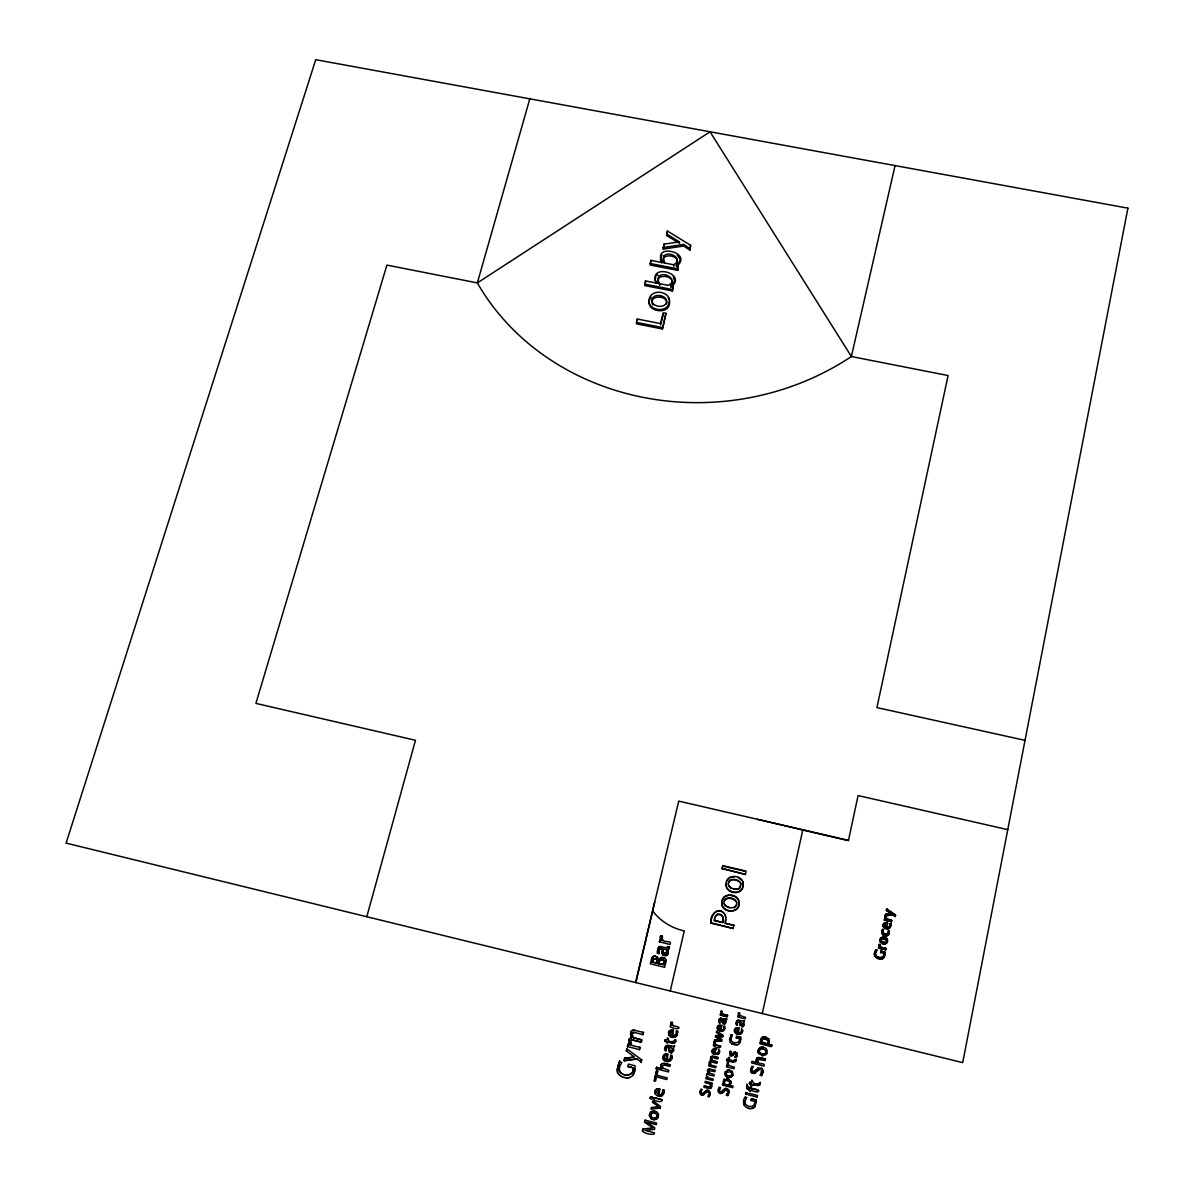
<?xml version="1.0" encoding="UTF-8"?>
<svg xmlns="http://www.w3.org/2000/svg" width="1194" height="1194" viewBox="0 0 1194 1194"><rect width="100%" height="100%" fill="white"/><g stroke="black" fill="none" stroke-linecap="round" stroke-linejoin="round"><path stroke-width="1.5" d="M747.414 1089.047L749.742 1089.898C748.339 1091.391 751.504 1092.197 750.892 1090.107C760.712 1094.764 761.832 1089.018 751.25 1088.51L751.727 1086.331L750.563 1086.047C749.041 1091.853 747.504 1084.495 746.937 1084.212L746.578 1088.346M762.951 1070.884L762.817 1072.719M633.342 1069.331L633.223 1067.794L627.91 1066.451L633.223 1067.794M729.086 1092.107L729.071 1091.286M710.161 1093.734L710.146 1092.973M725.161 1022.124L725.146 1021.154M881.008 940.917L881.441 938.991M881.082 939.842L881.381 941.663L884.59 942.827M628.044 1066.585L628.462 1064.093L635.074 1065.749L634.79 1071.391L633.402 1074.794M761.817 1042.556C757.683 1041.272 763.459 1043.735 761.16 1041.825M886.53 941.32L886.62 940.23M725.788 917.649L725.474 921.902M884.112 925.828L885.694 927.425L884.127 925.141M666.67 951.096L666.461 953.245L664.7 953.902L663.357 952.543L663.282 949.603M669.73 1050.287C667.924 1046.108 674.103 1047.481 672.207 1050.854M672.416 1050.347L672.446 1049.302M759.399 1050.541C758.638 1053.66 763.742 1055.183 765.533 1053.212M761.085 1073.496L759.996 1075.242L761.638 1075.57M728.415 885.306C726.609 877.232 739.787 877.963 740.922 884.112M725.997 1073.988L726.713 1071.675M731.176 1075.704L731.907 1073.376M740.907 883.679L739.37 888.739M724.176 903.858L724.191 901.38M736.683 902.261L736.638 904.783L734.31 907.783M664.103 962.558L664.058 961.23M735.489 1031.288L735.504 1030.437M712.952 1051.75L712.952 1050.974M718.251 1028.318L718.997 1026.527L720.549 1026.527L719.863 1029.765L719.012 1029.288M651.984 1112.957L650.849 1116.241M650.685 1115.748L650.745 1114.614M657.088 1114.599L656.387 1117.629M657.267 1116.3L657.327 1115.151M666.655 303.873C668.446 294.381 647.148 295.008 652.924 305.022M655.984 1091.614L657.939 1094.316L658.76 1090.406L657.7 1090.256M664.043 1056.899L664.371 1058.541M664.073 1057.824L664.939 1055.69L666.804 1055.69L665.998 1059.585L664.939 1059.033M710.415 1063.347L711.296 1061.973L716.803 1063.347L717.072 1061.959L711.848 1060.078M886.008 916.888L886.067 918.261M711.594 1057.899L711.878 1060.153M757.757 1059.436L765.175 1060.481M757.489 1060.705L757.533 1059.869M765.16 1060.571L765.518 1058.914L758.294 1057.302L756.668 1058.347M762.011 1041.272L762.772 1042.899L766.682 1043.869L767.757 1042.78M630.328 1041.108L631.193 1044.243M710.594 1086.465L710.445 1085.137M632.208 1034.646L633.059 1032.631M736.086 1060.526L736.146 1059.272L735.146 1059.809M767.757 1044.123L771.802 1045.123L767.757 1044.123L768.876 1043.093M662.804 1068.167L662.177 1065.764M728.31 1063.421L728.444 1064.824M739.444 1014.303L739.728 1012.93L738.325 1013.049M721.982 1011.796L722.101 1013.109M715.012 1042.601L715.49 1044.511M737.176 1023.959L737.802 1021.721L739.713 1022.288M751.981 1069.272L752.13 1070.914M888.217 932.783L888.217 930.708L889.336 930.962L889.187 933.365M888.366 931.708L888.067 933.245M662.028 938.26L662.386 936.275L660.416 936.439A3.478 3.433 87.6 0 0 661.028 939.439L661.834 940.305L659.864 939.827L659.491 941.991L659.864 939.827M727.907 1092.42L726.668 1089.973M701.012 1092.361L701.4 1090.689M708.505 1092.032C711.042 1093.585 705.624 1096.973 709.042 1096.928L709.654 1095.54M701.027 1091.614L701.52 1093.435L703.43 1093.107M761.951 1039.884L762.011 1041.377M759.25 1082.898L760.384 1082.301L759.906 1084.734L758.309 1085.719C755.459 1082.794 750.638 1086.898 751.011 1084.003L749.459 1083.615L751.011 1084.003M889.709 925.843L889.754 923.604L890.784 923.857L890.649 926.32M666.028 1049.601L667.297 1047.034M658.715 951.708L659.163 949.26L661.148 948.603M724.221 1082.227L724.594 1080.794L724.28 1081.615M756.19 1060.212L756.668 1058.242M707.535 1070.436L707.639 1071.958M711.684 1086.212L710.714 1088.376L708.997 1088.48M760.578 1040.273L760.668 1039.228M723.295 918.544L722.758 922.35L714.221 920.305L714.654 918.38M743.937 1025.288L743.907 1023.945M660.909 1066.093L661.342 1064.138L663.043 1063.287L670.177 1064.884L664.058 1063.287M741.623 1030.049L741.131 1032.168M630.432 1034.049L631.133 1031.437L633.208 1029.974L643.536 1032.437L643.014 1034.661L634.566 1032.437M718.579 1051.63L718.654 1050.616M723.937 1027.168C725.325 1030.303 717.892 1030.497 722.833 1029.661M883.023 925.649L883.351 924.246A2.343 2.269 43.9 0 1 884.5 923.066L887.664 923.081L886.649 927.708L889.142 926.962M882.739 932.007L883.097 930.604M882.859 931.38L883.202 933.29L885.067 934.365M671.565 1052.959L673.58 1050.332M673.565 1051.108L673.491 1049.601M668.177 953.543L668.177 952.484M676.431 1032.422L675.565 1035.213L672.625 1035.78M662.834 1091.197L662.76 1089.779L662.327 1093.555M672.073 1057.003L671.998 1055.362L670.789 1055.063L670.013 1059.257M670.819 1057.675L670.938 1056.556M736.146 1023.571L736.28 1022.168M657.252 962.618L657.058 959.678M718.997 1019.825L718.982 1022.497L720.042 1022.765L718.982 1022.497M769.473 1041.855L768.772 1038.765M657.327 960.901L657.088 963.289M665.7 963.006L665.834 960.767M875.441 953.976L876.038 951.797M884.724 955.394L884.978 953.797M740.355 1023.676L740.578 1022.049L742.907 1023.691L741.937 1025.571L740.474 1024.467M743.907 1024.049C742.564 1022.915 746.519 1019.392 743.534 1021.213M726.877 1019.348C726.952 1017.288 723.131 1020.303 720.698 1017.93M731.012 1083.316L731.071 1082.51M655.043 280.083L655.804 276.769M664.998 1047.601C663.267 1049.556 667.028 1053.168 665.968 1049.496M664.894 1049.168L665.446 1046.392C667.819 1043.511 672.58 1047.78 674.535 1045.78L674.595 1046.377M722.788 1021.228L722.892 1020.154M730.385 1053.824L731.206 1051.451L729.952 1051.436M879.948 940.514L880.336 938.887M880.112 939.603L879.993 941.215M883.739 954.931L883.873 953.23L880.62 952.618L880.978 951.111L884.933 952.051L884.888 953.931M657.282 951.185L659.372 946.439L667.103 947.932L668.222 946.603L669.401 946.946L668.222 946.603M729.758 1083.764L729.967 1082.719M887.5 941.573L887.097 938.663M734.489 1030.094L734.489 1031.601M734.429 1030.915L734.698 1029.452A2.507 2.448 71.6 0 1 735.952 1028.183L739.325 1028.332L738.026 1027.944M749.474 1083.689L749.668 1081.988L751.369 1082.495L751.862 1080.137C752.981 1081.898 753.698 1085.033 758.593 1083.913L759.011 1083.451M739.698 1022.183L739.698 1025.467M742.519 1031.676L742.638 1030.437M712.012 1050.66L712.549 1053.257M711.952 1051.407L712.206 1050.048A2.343 2.284 76.2 0 1 713.37 1048.869L716.116 1048.795M717.251 1027.974L717.504 1026.616A2.328 2.284 74.4 0 1 718.669 1025.437L721.818 1025.556L720.803 1030.064M735.101 1061.959L728.847 1061.033L728.653 1062.078L727.624 1061.824L726.624 1058.988L728.146 1059.451L728.579 1057.347L729.624 1057.69L729.176 1059.705L733.37 1060.75M874.351 954.066L874.56 952.827M663.177 951.305L663.446 948.961L666.177 949.618L666.759 951.319M721.982 1021.601L722.251 1019.527L720.116 1019.855M719.504 1052.123L719.609 1050.989M724.773 1028.676L724.877 1026.243L723.862 1026.004L723.967 1027.258M669.371 948.469L669.386 947.469M744.847 1102.152L744.952 1101.152M756.205 1102.122L755.026 1106.39A4.925 4.761 73.3 0 1 752.399 1108.39C745.832 1110.316 740.698 1102.569 745.086 1097.196L746.623 1097.644L745.086 1097.256M668.506 1032.482L668.759 1034.885M654.849 1091.241L655.118 1093.644M672.013 1056.914L671.625 1059.153A4.06 3.955 83.7 0 1 669.894 1060.973L667.356 1061.541M740.743 1039.213L740.205 1042.034M754.906 1102.435L754.071 1105.151L751.996 1106.614M665.073 1041.198C669.013 1041.914 663.327 1041.929 665.282 1039.616L667.028 1040.138L667.476 1037.78C669.759 1038.765 666.685 1042.631 672.819 1041.571M665.133 1041.317L665.282 1039.616M668.625 1049.72L668.819 1047.616M663.983 1091.644L663.595 1093.883A4.104 3.97 84.6 0 1 661.849 1095.749M663.879 1092.988L663.968 1090.092L662.76 1089.779M758.115 1051.272L758.25 1050.257M661.969 951.857L662.312 949.379M739.504 1040.377L739.593 1038.616L736.235 1037.78L736.564 1036.302L740.743 1037.332L736.579 1036.407M732.907 1074.764L732.444 1071.66M726.071 884.411C725.146 873.948 742.175 873.918 743.205 883.426M739.041 903.201C739.877 913.649 722.892 913.574 721.848 904.156M743.026 886.784L743.265 884.605M672.088 282.709C672.968 276.575 662.819 274.948 658.939 277.769L657.924 280.799L659.849 285.217L657.76 279.292L658.775 276.262C664.819 271.008 678.461 279.889 668.386 285.396L659.685 283.709M721.818 902.962C720.907 892.47 737.952 892.47 738.996 901.977M729.564 1039.407L730.922 1034.929L732.295 1035.362L730.922 1034.929M750.638 1069.899L750.727 1069.063M619.268 1067.436L619.611 1071.197L621.029 1073.137M619.223 1068.869L620.089 1065.257M635.029 1068.764L633.268 1074.675A6.895 6.701 89.5 0 1 629.537 1077.495M649.491 1116.121L649.506 1114.271M649.446 1115.256L650.745 1112.002L653.073 1111.092M633.148 1070.585L633.208 1069.197M701.4 1094.898L700.535 1094.197A2.851 2.761 78.9 0 1 699.908 1092.659L699.997 1091.435M699.938 1092.122L700.908 1089.122L702.191 1089.495L701.445 1090.749M729.071 1092.032L728.579 1094.107M710.042 1094.495L710.131 1093.674M725.758 919.499L725.161 923.275L733.877 925.365L725.161 923.275M663.745 964.454L664.013 962.349M878.471 948.111L885.709 949.663L878.471 948.111L878.814 946.663L880.157 946.991L878.814 946.663M884.276 920.141L891.485 921.664L884.276 920.141L884.62 918.693L885.948 919.007L884.62 918.693M895.201 916.574L895.47 915.246L886.635 908.947L895.56 915.082L895.276 916.41L892.843 914.828L885.157 915.873L885.515 914.32L891.306 913.559L885.515 914.32M891.217 913.738L886.306 910.321L886.635 908.947M885.694 927.425L886.426 924.141L884.053 925.305M880.978 951.111L880.62 952.618M885.62 949.812L885.963 948.364L881.172 947.394L885.963 948.364M891.396 921.828L891.739 920.38L886.5 918.679M754.906 1102.495L754.892 1101.42L751.101 1100.465L751.474 1098.779L756.19 1099.972L756.205 1102.181M751.101 1100.54L751.474 1098.853L756.19 1100.032M757.175 1097.092L757.518 1095.435L748.966 1093.301L748.623 1094.958L757.16 1097.032M771.817 1045.019L771.473 1046.69L759.877 1043.72L760.22 1042.153M762.265 1013.542L802.741 830.158M757.384 1062.705L751.922 1061.362L751.578 1062.929L763.951 1066.093C765.951 1062.048 757.966 1065.272 757.683 1061.391M739.31 1028.228L738.235 1033.168L740.802 1032.437M727.609 1065.108L728.221 1065.824L726.773 1065.391L726.489 1066.884L734.056 1068.764L734.355 1067.287L728.788 1065.391M739.489 1013.646L738.34 1013.154A2.492 2.448 69.8 0 0 738.788 1015.303L739.384 1015.945L737.952 1015.482L737.653 1016.975L745.19 1018.825L745.489 1017.333L739.952 1015.467M724.131 1083.958L722.698 1083.6L722.415 1085.077L732.773 1087.674L733.071 1086.197L729.459 1085.346M710.564 1086.391L709.564 1087.167L704.221 1085.883L703.953 1087.271L709.027 1088.54M710.34 1064.958L709.027 1064.63L708.758 1066.018L715.803 1067.764L716.072 1066.391L711.34 1065.212L710.534 1063.854M713.594 1044.422L714.937 1044.84L713.594 1044.422C711.579 1046.959 721.34 1049.571 720.624 1046.168L715.982 1045.019L720.654 1046.257M714.564 1040.138L720.385 1040.019L714.564 1040.138L714.296 1041.511L721.788 1041.198C723.967 1036.885 708.967 1036.482 722.803 1036.661L723.086 1035.258L716.579 1031.198L716.355 1032.407L721.385 1035.541M721.37 1035.452L715.594 1035.586L715.325 1036.974L720.385 1040.019M727.564 1015.333L722.952 1014.199L727.564 1015.333L727.295 1016.721L720.295 1015.004L720.564 1013.602L721.907 1014.034L720.564 1013.602M714.37 1049.839L715.251 1049.959L714.564 1053.212L713.176 1052.257M722.206 1019.945L721.43 1019.422M716.504 1048.899C713.042 1052.854 717.206 1055.451 718.564 1051.541M710.728 1084.092L712.057 1084.436L712.325 1083.048L705.251 1081.286L704.997 1082.659L709.564 1083.809L710.475 1085.197M707.475 1077.675L706.147 1077.331L705.878 1078.719L712.937 1080.48L713.206 1079.107L708.475 1077.928L707.654 1076.555M708.43 1074.675L713.937 1076.048L714.206 1074.66L708.982 1072.779M712.027 1056.183L718.057 1057.541C718.31 1061.72 712.579 1055.302 711.445 1058.391M722.803 922.723C724.385 918.932 722.654 913.365 717.743 914.007L715.415 916.052L714.281 920.678L721.101 922.305M757.444 819.308L848.412 840.71L858.083 795.562L1007.751 829.651M724.997 914.843C719.937 904.962 708.773 914.365 711.236 923.216L733.176 928.469L733.847 924.992M745.444 874.441L746.086 871.113L722.803 865.635L722.131 868.531L745.444 874.441L722.131 868.531M722.191 868.978L722.803 865.635M711.236 923.216C710.161 915.783 717.43 906.171 724.146 913.544M895.052 165.593L851.382 356.528A254.203 227.964 -6.8 0 1 477.346 282.903L386.901 265.098L255.889 703.4L415.467 740.28L366.797 916.738M669.894 1034.392L671.565 1035.541L672.386 1031.646L670.521 1031.661L669.685 1032.974M668.894 1047.72L667.894 1046.989M669.938 1059.153L667.118 1059.944L667.849 1054.287M672.7 1035.899L673.416 1030.258M654.431 1129.449L654.805 1127.808L646.864 1122.27L656.342 1124.703L656.64 1123.076L645.088 1120.136L644.596 1122.241L652.819 1127.957L643.029 1128.957C638.82 1133.046 656.163 1136.404 654.387 1132.807L644.954 1130.39L654.357 1129.405M660.192 1108.062L660.566 1106.48L652.834 1100.823L652.491 1102.301L658.521 1106.704L651.267 1107.525L650.984 1109.166L660.118 1108.002M662.043 1099.704C662.939 1103.763 651.208 1100.644 653.581 1097.57L662.103 1099.764L653.581 1097.57M661.372 1067.735L662.058 1068.675L656.596 1067.227L656.222 1068.809L668.536 1071.958L668.834 1070.302L662.73 1068.093M670.103 1064.794L669.804 1066.451L664.192 1064.973M670.252 991.02L684.281 930.887A53.611 53.461 42.8 0 1 652.894 911.276M650.148 1098.376L650.521 1096.793L652.058 1097.182L651.76 1098.823C649.223 1099.614 650.133 1095.435 652.133 1097.241M654.327 1080.824L656.596 1070.705L657.879 1071.093L656.909 1075.272L667.177 1077.854L666.789 1079.525L656.446 1076.869L655.551 1081.137L654.252 1080.749L656.596 1070.705M642.566 1131.345L643.029 1128.957M645.178 1120.181L644.596 1122.241M652.058 1097.182L651.76 1098.823M666.595 1041.586L666.416 1042.765L667.55 1043.049L667.73 1041.869L673.834 1043.287L675.774 1041.198M672.013 1025.437L670.431 1025.049L670.132 1026.721C676.297 1030.586 684.968 1027.75 673.297 1025.75L672.67 1025.034M658.431 962.812L658.387 963.603L663.655 964.245M641.148 1062.123L641.581 1059.675L641.148 1062.123L637.148 1058.914L624.059 1060.66L624.641 1058.257L634.477 1056.988L626.357 1050.989L626.85 1048.899L641.7 1059.809M655.416 956.275L653.267 956.26L651.745 957.931L650.297 963.797L664.685 967.304L665.61 962.797M659.401 941.767L670.028 944.529C672.58 939.782 663.61 943.111 662.655 939.812M627.94 1044.317L627.551 1046.675L627.94 1044.317L630.328 1045.019M637.148 1058.914L624.208 1060.794L624.641 1058.257M655.491 962.901L652.297 962.125L652.864 959.678L655.297 958.289L657.148 959.886M652.297 962.125L653.611 958.946L656.476 959.006M658.387 963.603L659.969 960.11L662.461 959.678M641.253 1042.153L641.656 1039.78L633.656 1037.78L641.775 1039.929L641.253 1042.153L632.924 1040.078L630.775 1040.556M643.417 1032.273L643.014 1034.661M639.491 1049.66L639.88 1047.287L639.491 1049.66L627.417 1046.541M635.536 982.528L678.744 801.114L848.486 840.337M635.909 982.617L654.685 902.082M662.461 328.962L665.953 313.321L663.207 312.783L660.431 323.574L637.312 319.022L636.432 322.425L636.641 323.873L662.461 328.962L665.953 313.321M655.193 280.291L657.536 283.291L645.432 280.933L644.805 285.605L672.431 290.978L672.998 286.709L670.744 285.859L670.894 287.366C688.848 273.277 647.088 262.277 656.267 283.366M676.192 266.755C695.042 251.844 649.954 242.606 662.879 262.68L650.805 260.352L650.163 265.023L677.729 270.351L678.296 266.053L676.058 265.217L679.401 262.038L680.162 258.979L677.252 255.068M672.431 290.978L672.998 286.709M677.729 270.351L678.296 266.053M679.55 243.472L679.416 241.904L663.983 244.128L663.267 249.068L683.759 246.009L689.878 250.113L690.595 245.292L667.386 231.009L666.774 235.531L678.117 242.591M689.878 250.113L690.595 245.292M660.595 325.022L663.357 314.246M722.907 1020.243L724.818 1020.169L725.161 1021.258M663.267 249.068L663.983 244.128M666.774 235.531L667.386 231.009M881.769 931.38L882.47 929.425L883.545 929.678L883.023 930.768M882.097 930.35L881.709 932.932A3.104 3 44.9 0 0 882.65 934.753L883.232 935.201M529.808 98.833L477.346 282.903L710.057 131.788L851.382 356.528L948.096 375.558L876.933 707.594L1025.019 740.355M874.486 952.976L874.978 951.334M884.411 956.469L884.799 955.245M883.5 955.707L883.814 954.782M890.724 926.156L890.425 927.037A3.388 3.284 43.9 0 1 889.067 928.619M887.276 942.29L887.62 939.932M750.742 1069.152L751.817 1066.287L753.324 1066.66L752.429 1068.242M728.325 1063.511L727.176 1063.018A2.537 2.463 74.5 0 0 727.624 1065.197M721.057 1011.049L722.251 1011.333L720.937 1011.452A2.328 2.269 72.8 0 0 721.355 1013.452M714.102 1041.825L715.281 1042.123L713.967 1042.228A2.343 2.284 75.6 0 0 714.385 1044.257L714.937 1044.84M718.191 1089.704L719.146 1087.152L720.519 1087.555L719.31 1089.898M758.25 1050.362L759.444 1048.004M883.097 924.992L883.276 924.395A2.343 2.269 43.9 0 1 884.426 923.231L887.664 923.081M725.221 1071.854L724.922 1074.316M739.489 1040.287L738.862 1041.914M766.846 1053.466L767.205 1050.69L766.055 1048.496M888.978 934.036L889.261 933.215M617.686 1067.138C623.969 1049.839 613.94 1072.57 618.492 1073.779M672.073 1025.556L671.356 1024.736A2.791 2.731 82.9 0 1 670.864 1022.318L672.446 1022.183L672.326 1024.437M742.504 1031.571L742.265 1032.467A3.627 3.537 71.3 0 1 740.787 1034.168L736.847 1034.153M732.31 1076.182L732.892 1074.69M724.758 1028.571L724.549 1029.407A3.373 3.284 74.1 0 1 723.161 1030.989L719.504 1030.989M713.549 1054.123L717.863 1054.362A3.388 3.298 76 0 0 719.266 1052.854L719.475 1052.033M722.057 901.261L724.34 897.097L728.594 895.291M660.61 935.842L660.506 936.678A3.463 3.433 87.6 0 0 661.118 939.663M743.011 886.351C742.19 894.858 728.743 894.321 726.504 887.052M738.788 904.948C737.34 912.977 725.027 912.35 722.251 905.634M762.384 1074.048L762.817 1072.63M677.401 1034.108L677.117 1035.004A4.045 3.94 82.9 0 1 675.461 1036.899L674.67 1037.258M677.177 1035.108L677.565 1031.332L676.356 1031.034L676.491 1032.541M671.55 1059.063L671.849 1058.168M658.133 1117.494L658.461 1114.733M760.668 1039.332L763.026 1036.81M632.716 1071.928L633.014 1070.466M769.473 1041.75L768.876 1043.198M717.34 1027.303L717.534 1026.706A2.328 2.284 74.4 0 1 718.698 1025.527L719.266 1025.347M709.684 1095.599L710.012 1094.435M730.997 1083.242L730.027 1084.973M668.565 1032.586L668.744 1031.765A2.791 2.731 83.3 0 1 670.147 1030.347L671.67 1030.153M654.924 1091.301L655.088 1090.51A2.836 2.761 84.9 0 1 656.506 1089.077L657.267 1088.913M735.788 1056.003L734.997 1057.168L736.28 1057.571L737.22 1055.257M736.892 1056.377L736.773 1052.601M730.713 1052.436L730.713 1054.615M729.922 1051.347L730.101 1055.794L731.623 1056.242L733.459 1054.824M729.907 1083.197L728.504 1085.107L725.012 1084.242L724.31 1082.794M744.966 1101.226L746.608 1097.584M736.295 1022.273L736.668 1021.079M719.012 1019.93L719.355 1018.825M720.101 1019.766L720.042 1022.765M657.984 947.633L657.431 953.215L659.013 953.603L659.566 948.529L662.416 948.917M666.148 1048.272L666.774 1047.213M889.351 926.783L889.784 925.678M628.805 1040.243L629.925 1038.332L632.104 1037.526L631.059 1036.243M761.085 1073.585L761.473 1070.361M751.996 1069.361L752.429 1068.167M728.549 1094.047L727.892 1095.54L726.43 1095.167L727.892 1092.361M759.906 1084.659L760.309 1083.63M719.683 1088.838L719.43 1091.286L720.848 1092.077M735.728 1061.436L736.071 1060.436M676.938 263.217C679.879 256.606 668.252 254.068 664.267 257.232L663.252 260.247L664.133 263.113M735.131 1059.735L733.355 1060.675M675.416 1042.317L675.864 1039.899L674.804 1039.646L674.55 1041.138M662.715 1092.331L661.476 1094.241M710.728 1056.944L710.505 1059.272M707.564 1070.511L707.863 1069.63M743.922 1025.183L742.996 1026.736M726.086 1022.646L724.519 1024.362L722.743 1023.721M711.281 1087.764L711.609 1086.943M630.999 1031.273L630.641 1035.243M885.933 917.052L886.246 916.335L884.844 916.619A2.343 2.269 42.8 0 0 885.306 918.604L885.873 919.171M880.082 947.14L879.515 946.543A2.358 2.284 46.6 0 1 879.038 944.544L880.456 944.29L880.276 946.2M710.445 1062.824L711.326 1062.048M667.685 954.707L668.088 953.334M708.729 1070.585L709.012 1072.839M660.998 1065.197L661.416 1064.227M725.131 1022.019L724.654 1022.84M886.172 942.156L886.605 941.17M662.237 1065.854L664.267 1065.063M759.399 1050.645L760.623 1048.899M735.519 1030.541L736.295 1029.377L737.982 1029.467L737.22 1032.84L736.325 1032.332M712.982 1051.048L715.281 1050.048M765.518 1053.302L765.832 1050.571M666.655 952.394L665.282 953.722L663.267 952.319M731.862 1074.406L730.788 1075.928L727.191 1075.391M669.953 1032.109L669.953 1034.511M656.058 1091.689L657.775 1090.331M724.236 901.783C724.997 895.44 735.758 897.56 736.713 902.664M874.918 951.484L875.635 949.842L876.918 950.155L875.635 949.842M662.386 936.275L662.252 939.156M728.489 883.232C729.862 877.724 738.161 879.605 740.623 883.202M740.832 885.799C739.414 891.261 731.146 889.321 728.683 885.784M736.608 904.38C735.191 909.873 726.892 907.933 724.43 904.365M761.936 1039.989L764.041 1038.422L768.264 1040.78M886.306 910.321L891.306 913.559M885.157 915.873L892.918 914.649L895.276 916.41M761.638 1075.645L762.384 1073.973M891.739 920.38L887.038 919.261M882.47 929.425L883.545 929.678M886.426 924.141L884.769 924.32M666.282 947.603L668.177 946.976M886.649 927.708L888.799 927.245M884.5 956.319L883.978 957.364A4.045 3.91 47.8 0 1 881.829 958.991L877.486 958.618L874.724 955.827M889.784 924.917L889.754 923.604M890.754 925.275L890.784 923.857M740.19 1041.944L739.713 1043.004A4.313 4.209 72.4 0 1 737.385 1044.765L732.773 1044.243M889.336 930.962L889.291 932.35M664.103 255.695L663.088 258.71L665.013 263.098L673.685 264.769C683.744 259.262 670.118 250.471 664.103 255.695L664.267 257.232M880.262 939.036L881.082 937.768M883.157 956.364L883.59 955.558M875.963 951.946L876.918 950.155M758.518 1049.466L760.862 1047.213M725.251 1071.943L728.086 1069.854M886.963 942.887L887.366 942.141M883.873 953.23L883.829 954.2M884.933 952.051L880.903 951.26M649.879 1113.42L651.476 1111.569M732.28 1035.258L730.773 1040.078M766.444 1054.198L766.861 1053.377M732.653 1075.451L731.235 1077.152M726.833 881.082L729.832 877.694L734.534 876.769M632.089 1073.063L632.581 1071.809M658.058 1117.45L657.118 1118.793M620.223 1065.376L621.82 1062.541L619.537 1061.869M742.504 887.948C739.862 893.993 730.713 893.157 727.236 888.396M888.142 933.081L887.53 933.962M651.043 297.127C641.029 311.365 671.849 317.261 669.461 300.769M767.742 1042.884L768.264 1040.675M727.385 1093.629L726.415 1095.107L727.892 1095.54M661.939 255.023L660.372 259.531L661.595 262.799M735.011 1057.257L736.25 1054.362L734.698 1053.466M670.909 284.873L671.655 283.799M715.475 916.44L717.803 914.38L721.519 915.365L722.803 916.858M733.474 1054.914L733.982 1054.093M659.357 958.543L658.431 960.17L661.73 957.23L664.655 958.215M651.849 958.14L653.999 956.23M675.849 1034.676L674.013 1035.795M659.118 961.469L661.222 959.678M732.817 1053.436L734.832 1051.765L737.056 1053.123M710.37 1065.033L709.49 1063.585A2.642 2.567 77 0 1 709.669 1061.496L710.072 1061.018M707.191 1073.704L706.818 1074.257A2.642 2.567 77.7 0 0 706.609 1076.301L707.505 1077.734M880.575 938.424L881.635 937.365M631.954 1072.943L627.716 1075.212M736.683 1021.198L738.101 1020.139L743.802 1021.049M719.385 1018.93L720.713 1018.034M665.521 1046.481L667.118 1045.422L672.132 1046.481M761.682 1068.346L758.414 1067.884L754.265 1071.6M756.324 1069.615L754.877 1071.048M704.639 1091.838L703.46 1093.167M728.4 1089.435L725.027 1088.51L721.31 1091.853M723.176 1090.137L721.34 1091.913L719.773 1091.719M719.639 1093.286L721.907 1093.391L724.31 1091.137M723.758 1091.823L725.564 1090.062L727.34 1090.346M757.623 1070.734L754.921 1073.257L752.399 1073.137M888.724 934.454L888.202 935.096A3.746 3.627 44.8 0 1 886.261 935.917L884.724 935.798M726.698 1019.646L725.549 1020.139L726.101 1021.571M726.43 1072.063L730.698 1071.973M881.366 939.141L884.247 938.469L886.53 940.394M724.071 1079.331L723.057 1081.854L724.161 1084.018M725.086 899.873C728.146 896.888 734.086 898.575 736.399 901.754M732.37 1053.959L731.101 1054.72M733.997 1054.183L734.683 1053.377M757.623 1070.809L758.384 1069.973M706.341 1092.197L703.475 1094.928L701.878 1095.017M667.595 954.499L665.745 955.976L662.521 954.364M704.669 1091.898L707.191 1090.241M742.698 1024.959L741.444 1025.437M724.952 1022.437L723.265 1022.676L722.773 1021.139M707.893 1069.705L709.191 1068.943M710.758 1057.018L712.057 1056.272L718.087 1057.63M656.61 275.545L657.685 274.545M728.504 1085.107L729.444 1084.152M734.922 1060.287L734.026 1060.75M674.491 1041.034L672.759 1041.466M708.758 1070.66L714.937 1071.63L715.206 1070.242L709.161 1068.869M733.519 1052.586L734.847 1051.854M886.605 943.23L883.888 944.17M765.921 1054.705L762.757 1055.645L758.772 1053.571M724.624 1080.869L727.355 1080.48M738.355 1042.392L733.385 1042.75M630.163 1074.54L631.148 1073.839M706.385 1092.256L707.938 1091.809M758.384 1070.063L760.265 1069.511M722.743 1092.734L720.206 1093.48M705.609 1090.988L706.415 1090.45M724.176 1089.152L725.042 1088.57M757.444 1068.526L758.414 1067.884M887.605 933.798L886.187 934.469M670.744 285.859L674.655 281.202L673.297 276.799M724.101 1079.391L728.43 1079.227M651.476 1113.151L653.103 1112.748M651.043 1116.629L653.431 1117.927L656.461 1117.674M710.102 1061.093L711.37 1060.615L710.475 1059.197M707.221 1073.779L707.788 1073.466M737.28 1020.527L738.116 1020.243M658.924 946.917L661.595 946.678M661.058 1096.107L661.924 1095.808M675.52 1037.004L671.983 1037.302M669.894 1060.973L668.267 1061.526M673.461 1047.929L674.535 1045.78M728.982 1077.495L731.221 1077.078M656.521 1119.315L653.939 1119.733M886.052 943.618L883.067 944.036M742.981 1026.631L741.355 1026.885M666.745 955.334L663.013 954.961M882.202 957.14L879.859 957.663M671.759 1051.123L670.729 1051.287M754.265 1071.525L752.13 1070.824M669.521 1059.481L667.118 1059.944M716.639 1053.436L717.534 1053.123M660.386 1094.614L661.551 1094.316M762.324 1037.168L765.578 1037.034M673.759 1043.183L674.67 1042.884M660.581 957.857L663.177 957.543M664.64 1054.466L666.953 1054.198M757.369 1057.69L765.503 1059.003M632.074 1030.541L634.88 1030.288M753.996 1073.436L754.921 1073.167M887.217 934.051L883.276 933.141M758.593 1083.839L757.25 1083.883M887.709 929.066L888.5 928.753M740.071 1034.377L738.519 1034.556M660.207 1096.301L661.133 1096.182M633.775 1032.482L632.133 1033.586L632.447 1035.646M882.187 937.26L884.53 937.096M760.862 1047.317L763.578 1047.332M670.58 1031.78L671.401 1031.631M729.788 1077.495L730.534 1077.361M882.008 938.633L886.396 939.991M880.933 959.036L881.903 958.857A4.045 3.91 47.8 0 0 884.053 957.215M760.623 1049.004L763.205 1048.989M737.37 1044.675L733.967 1044.616M627.91 1077.794L629.686 1077.615M738.549 889.202L733.638 889.231M885.605 942.499L881.217 941.156M729.758 1076.033L730.773 1075.854M654.819 1118.077L655.954 1117.882M880.769 957.528L881.53 957.409M629.148 1075.107L626.298 1075.167M751.981 1106.554L747.877 1106.122L745.146 1103.763M663.103 247.516L683.625 244.442L689.759 248.546M725.251 1080.436L726.161 1080.301M758.145 1059.138L759.548 1059.182M624.775 1058.391L632.969 1057.347M725.728 1018.84L724.862 1018.81M737.265 1028.019L735.967 1028.288A2.507 2.448 71.6 0 0 734.713 1029.556M666.028 1054.048L664.565 1054.362A2.821 2.746 84.1 0 0 663.163 1055.794L663.177 1058.929M657.193 1088.853L659.879 1089.062M668.133 949.737L667.297 949.588L668.043 949.514A1.612 1.597 85.4 0 0 669.282 948.245M673.55 1049.705L673.52 1048.034M716.997 1036.735L722.803 1036.661M715.624 1035.676L719.952 1035.571M887.799 928.917L884.724 928.395L883.396 926.723M721.818 1031.437L720.266 1031.332M659.312 1096.316L660.282 1096.361M882.873 937.126L886.052 937.708L887.351 939.424M761.682 1047.153L762.593 1047.153M728.071 1069.779L728.892 1069.869M652.999 1111.032L653.984 1111.092M660.461 1094.689L658.998 1094.599L659.804 1088.988M626.119 1077.764L628.059 1077.913M763.802 1036.825L764.653 1036.855M719.892 1025.168L721.818 1025.556M671.595 1030.034L672.52 1030.198M671.64 1053.063L669.983 1052.675M658.043 1088.824L658.909 1088.883M702.714 1095.152L701.356 1094.838M725.862 1088.286L726.773 1088.376M707.161 1090.182L709.117 1090.838L710.176 1093.032M661.745 959.394L663.118 959.916M633.641 1032.317L634.686 1032.601M654.581 955.961L656.596 956.752M762.145 1053.809L763.623 1054.018M653.028 1112.689L654.566 1112.942M764.041 1038.541L766.817 1039.243M887.038 928.932L883.754 927.305M730.295 895.291L735.549 896.933L737.862 899.127M672.998 1037.571L669.64 1036.093M666.401 1061.376L667.431 1061.63M658.342 1096.152L659.386 1096.376M879.874 959.021L875.172 956.663M878.933 957.498L879.933 957.513M761.772 1055.586L762.757 1055.75M728.877 1069.779L731.982 1071.167M728.997 1077.57L726.519 1076.689M653.894 1111.032L656.745 1112.017M654.013 1119.793L652.014 1119.256M624.134 1077.421L626.253 1077.883M748.548 1108.271L749.966 1108.525M624.76 1074.884L626.447 1075.287M726.713 1078.794L727.549 1078.943M672.461 1030.079L673.476 1030.377M666.894 1054.108L667.909 1054.377M649.984 263.486L677.595 268.814M644.611 284.097L672.282 289.485M636.432 322.425L662.297 327.529M724.639 866.516L744.31 871.127M889.679 923.768L890.709 924.007M711.176 922.843L733.176 928.469M660.7 936.081L662.476 936.499M657.327 952.991L659.013 953.603M652.208 961.916L656.998 963.08M658.297 963.394L663.64 964.871M723.012 1019.825L724.818 1020.169M737.385 1025.213L736.25 1024.93L736.131 1023.467M766.697 1043.75L762.309 1042.019M736.25 1037.884L739.593 1038.616M677.64 1032.974L677.625 1031.437L676.356 1031.034M718.684 1050.705L718.579 1049.436L719.639 1051.063M672.729 1043.198L667.73 1041.869M726.459 1060.511L727.833 1060.854M733.31 1062.212L728.847 1061.033M641.133 1042.004L631.865 1039.81L630.641 1040.392L630.656 1043.138M712.37 1060.869L717.072 1061.959M640.014 1047.436L632.014 1045.451L631.059 1044.093M752.175 1084.286L757.19 1085.54M748.892 1087.928L750.086 1088.227M751.25 1088.585L758.623 1090.435M704.251 1085.958L708.908 1087.122M662.834 1089.853L664.043 1090.152M879.008 957.364L876.68 956.29M883.142 943.887L881.65 943.29M734.355 1043.138L730.967 1040.675M765.578 1036.914L768.757 1038.884M623.238 1074.406L624.895 1075.003M763.578 1047.228L765.369 1048.063M714.221 1054.541L714.982 1054.78M665.506 1061.078L666.476 1061.466M622.253 1076.794L624.268 1077.525M658.416 1096.211L655.999 1094.913M654.879 1111.211L657.416 1112.569M729.4 907.813L725.012 905.559L724.131 903.455M753.041 1073.436L751.414 1072.361A3.418 3.313 71.5 0 1 750.653 1070.6L750.623 1069.809M727.325 1080.406L729.937 1082.331M763.205 1048.884L765.832 1050.66M654.491 1112.898L657.163 1114.659M748.713 1089.629L746.578 1088.271M877.321 956.722L878.097 957.081M623.387 1074.525L620.88 1073.018M728.415 1079.152L730.788 1081.242M885.276 937.514L886.545 938.29M738.205 877.635L742.071 880.575M731.773 1043.72L732.803 1044.332M670.312 1036.616L671.088 1037.019M665.58 1061.168L664.058 1060.153M727.28 1077.137L725.43 1075.63M620.656 1075.958L622.387 1076.913M651.193 1118.823L652.088 1119.3M670.804 1051.392L669.67 1050.183M663.894 957.603L665.177 958.722M719.669 1093.346L718.758 1092.6A3.06 2.97 76.5 0 1 718.072 1090.943L718.072 1090.316M666.625 233.949L679.416 241.904M730.997 888.306L728.385 884.888M663.028 959.707L663.954 960.797M736.161 1033.9L734.474 1031.512M713.564 1054.198L712.176 1052.586M759.817 1052.586L760.742 1053.302M882.739 934.604L886.351 935.768A3.746 3.627 44.7 0 0 888.276 934.947M726.37 1074.749L727.221 1075.466M664.789 1060.765L663.506 1059.526M730.668 1071.899L731.922 1073.451M731.788 1043.81L730.295 1042.287M619.358 1074.913L620.805 1076.078M651.267 1118.868L649.402 1116.062M736.34 1032.437L735.474 1031.183M719.042 1029.392L718.221 1028.213M656.491 956.543L657.476 957.558M751.862 1072.884L751.414 1072.451A3.418 3.328 71.5 0 1 750.638 1070.511M761.682 1068.257L762.563 1069.466M885.948 919.007L885.381 918.425A2.343 2.269 42.8 0 1 884.918 916.44M626.357 1050.989L626.85 1048.899M880.157 946.991L879.59 946.394A2.358 2.284 46.6 0 1 879.127 944.394M886.963 919.44L885.978 917.499M761.817 1042.66L760.742 1041.019M718.31 1030.318L717.49 1029.124M656.222 1068.809L656.596 1067.227M632.104 1037.526L629.089 1038.989L628.88 1042.705M708.505 1073.302L707.609 1071.884M618.343 1073.66L619.492 1075.033M629.298 1043.735L630.178 1044.869M757.384 1062.809L756.354 1060.988M710.699 1084.033L711.251 1084.809M632.835 1036.586L633.79 1037.944M663.521 960.08L664.148 961.439M726.4 1074.824L725.982 1073.913M876.083 955.916L875.575 954.528M665.088 958.513L665.565 959.364M880.635 946.797L880.187 945.454M717.848 1029.81L717.295 1028.512M668.162 297.709L668.998 299.172M668.7 1034.78L669.162 1035.586M663.103 1058.824L663.58 1059.63M620.059 1072.108L619.134 1069.958M655.043 1093.57L655.521 1094.346M739.967 1015.587L739.429 1014.184M662.163 938.932L662.745 940.051M880.262 941.723L880.53 942.469M672.267 1024.318L673.297 1025.75M657.387 957.349L658.103 958.692M758.384 1052.824L758.772 1053.66M725.459 1075.69L724.907 1074.242M730.31 1042.377L729.549 1039.302M743.862 1104.554L744.369 1105.584M657.879 1113.166L658.327 1113.972M632.313 1035.496L632.969 1036.75M630.507 1035.079L631.193 1036.407M667.297 949.588L668.162 951.812M662.148 953.588L662.61 954.573M669.133 1051.914L668.55 1049.616M628.745 1042.556L629.432 1043.884M711.221 1084.749L711.579 1085.54M661.446 1067.824L660.834 1066.003M724.952 914.455L725.564 916.35M762.563 1069.391L762.951 1070.973M728.728 1089.943L729.086 1091.346M730.758 1081.167L731.086 1082.585M883.172 926.126L883.306 926.887M875.724 955.319L875.515 953.827M665.491 959.155L665.819 960.125M730.997 1040.78L730.698 1039.213M745.16 1103.823L744.832 1102.092M667.774 950.618L668.267 952.708M880.068 941.066L880.187 941.872M726.101 885.575L726.549 887.47M874.486 954.916L874.665 955.976M758.16 1052.033L758.384 1052.929M742.772 881.515L743.28 885.038M738.564 900.082L739.071 903.604M757.489 1060.615L757.683 1061.481M727.624 1061.824L728.653 1062.078M658.252 1113.912L658.536 1114.778M662.192 1066.585L662.371 1067.361M661.939 952.678L662.237 953.812M657.998 958.484L658.431 960.17M617.791 1072.331L617.238 1068.884M720.295 1015.004L727.295 1016.721M760.578 1040.153L760.742 1041.123M756.19 1060.108L756.354 1061.093M711.549 1085.465L711.714 1086.271M737.161 1023.855L737.399 1025.318M725.519 915.962L725.833 918.022M740.34 1023.571L740.489 1024.571M637.312 319.022L637.521 320.47M645.432 280.933L645.626 282.456M665.73 959.916L665.924 960.976M650.805 260.352L650.984 261.889M883.097 925.499L883.097 926.29M658.775 276.262L658.939 277.769M669.312 946.723L669.461 947.693M673.685 264.769L673.834 266.292M662.804 1057.317L662.879 1058.093M683.625 244.442L683.759 246.009M741.623 1030.153L741.534 1028.795L742.653 1030.541M721.967 1021.497L722.042 1022.288M661.879 951.633L662.028 952.887M874.426 953.916L874.411 955.066M758.115 1051.168L758.16 1052.138M726.027 883.993L726.146 886.008M721.758 902.56L721.892 904.559M740.743 1037.332L740.758 1039.317M755.026 1106.331A4.925 4.761 73.3 0 1 752.399 1108.331M668.804 1031.87A2.791 2.731 83.3 0 1 670.207 1030.452M671.416 1024.855A2.791 2.731 82.9 0 1 670.938 1022.452M709.52 1063.675A2.627 2.567 77 0 1 709.699 1061.57M719.236 1052.78A3.388 3.298 76 0 1 717.863 1054.362M714.37 1044.168A2.343 2.284 75.6 0 1 713.937 1042.138M651.894 299.47C650.476 306.634 664.595 309.127 666.491 302.395C667.968 295.157 653.76 292.634 651.894 299.47M649.312 298.963C646.252 310.321 666.745 313.858 669.073 302.948C672.252 291.5 651.551 287.888 649.312 298.963M1127.912 208.159L962.722 1062.615L66.088 843.113L315.723 59.7L1127.912 208.159M745.862 1092.525L745.519 1094.182C747.653 1096.077 748.265 1091.629 745.877 1092.585"/></g></svg>
